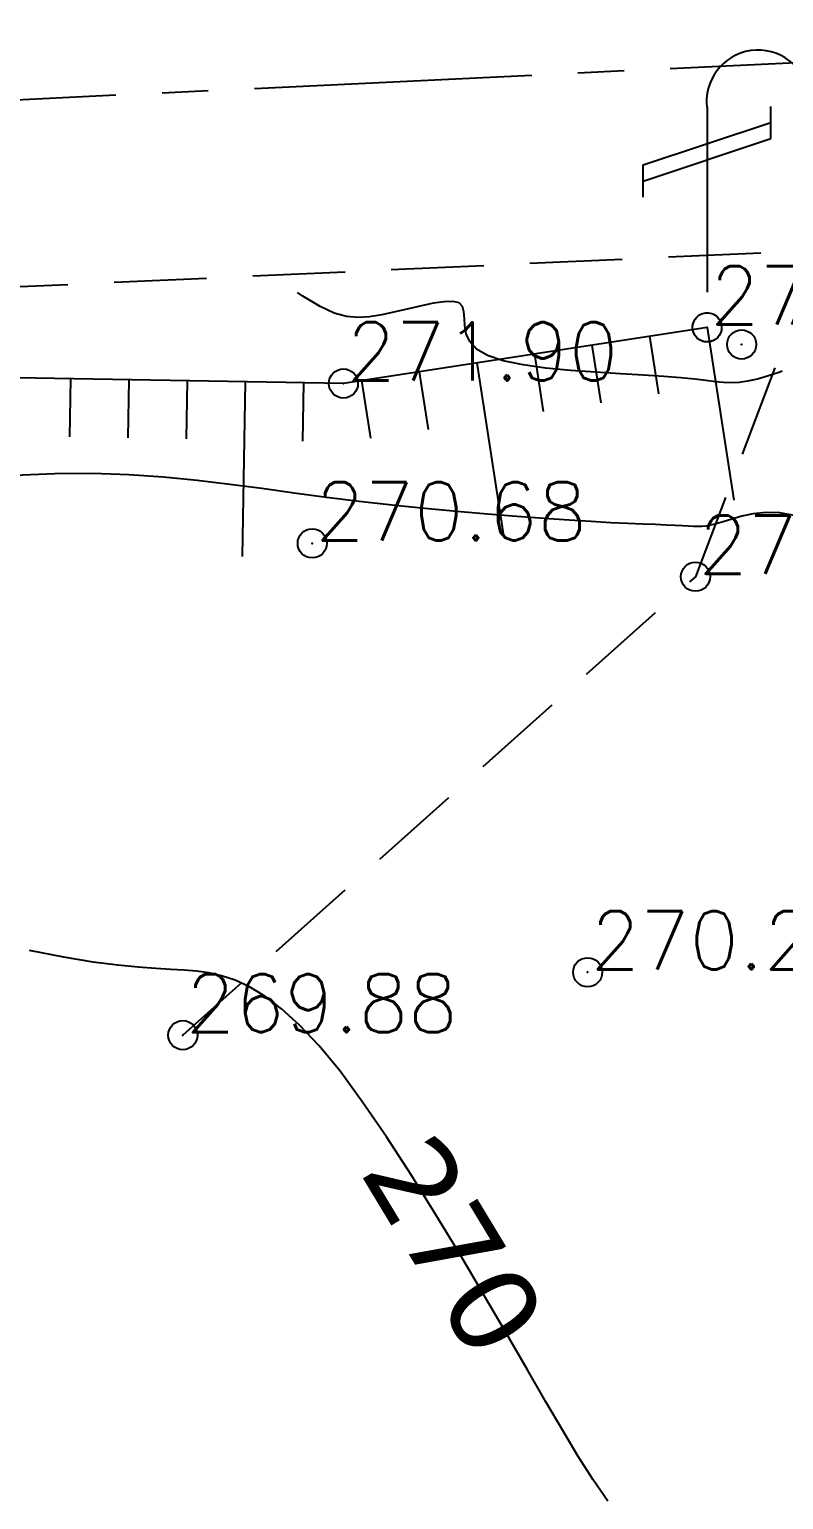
# Model space of a CAD drawing. Header units: millimetres. Extents: x 524954 to 526204, y 9523489 to 9524010.
# Drawn here: x 525112.65 to 525125.6, y 9523696.94 to 9523722.17 of the extents above; entities that cross this region are included whole.
import ezdxf
from ezdxf.enums import TextEntityAlignment as Align

# ---------------------------------------------------------------- set-up
doc = ezdxf.new("R2010")
doc.units = ezdxf.units.MM
doc.header["$PDMODE"] = 32
doc.header["$PDSIZE"] = 0.5
doc.linetypes.add('AXES2', pattern=[28.575, 19.05, -3.175, 3.175, -3.175])
doc.linetypes.add('CACHE2', pattern=[4.7625, 3.175, -1.5875])
for name, color, linetype in [('Axe_Piste', 3, 'AXES2'), ('Borde_Piste', 7, 'CACHE2'), ('CN_01_00', 3, 'Continuous'), ('CN_02_00', 4, 'Continuous'), ('CN_10_00', 1, 'Continuous'), ('Cotation Courbes de niveau', 7, 'Continuous'), ('Haut_Talus', 30, 'Continuous'), ('Réseau_Electrique', 1, 'CACHE2'), ('Talus', 2, 'Continuous'), ('TopoAlt', 3, 'Continuous'), ('TOPOJIS', 7, 'Continuous')]:
    doc.layers.add(name, color=color, linetype=linetype)
doc.styles.add('Simplex 1.0', font='Simplex.shx', dxfattribs={"width": 0.99, "height": 1})
doc.styles.add('Verdana 1.0', font='verdana.ttf', dxfattribs={"width": 0.99, "height": 1})

# ---------------------------------------------------------------- blocks, each defined once
blk = doc.blocks.new('TCPOINT M')
at = {"color": 0}
blk.add_point((0, 0), dxfattribs=at)
at = {"layer": 'TopoAlt', "style": 'Simplex 1.0', "width": 0.99}
blk.add_attdef('ALT', (0.15, 0.15), '', height=1, dxfattribs=at)
blk = doc.blocks.new('l014')
at = {"color": 0}
blk.add_line((0, 3.777478), (0, 0.25), dxfattribs=at)
for points in [[(-1.096503, 2.511196), (-1.096503, 2.78678), (1.096503, 3.515838), (1.096503, 3.791422)], [(2.076053, 3.555828), (2.327604, 3.258737)], [(2.13811, 3.655671), (2.462092, 3.43139)], [(-1.096503, 2.235612), (-1.096503, 2.511196), (1.096503, 3.240254), (1.096503, 3.515838)], [(1.751571, 3.499221), (1.711147, 3.102434)], [(1.881771, 3.470574), (1.952051, 3.086485)], [(1.982361, 3.491933), (2.1506, 3.141531)]]:
    blk.add_lwpolyline(points, dxfattribs=at)
for centre, radius in [((1.875, 3.75), 0.279508), ((0, 0), 0.25)]:
    blk.add_circle(centre, radius, dxfattribs=at)
blk.add_arc((0.875, 3.875), 0.883883, 8.130102, 188.130102, dxfattribs=at)

msp = doc.modelspace()

# ---------------------------------------------------------------- linework, layer by layer
at = {"layer": 'Axe_Piste', "ltscale": 0.25, "flags": 128}
msp.add_lwpolyline([(525066.696, 9523724.397), (525085.951, 9523722.773), (525106.549, 9523720.679), (525125.937, 9523721.609), (525145.104, 9523722.079), (525164.844, 9523721.17), (525176.151, 9523721.612), (525180.37, 9523722.005), (525195.763, 9523727.11), (525207.279, 9523734.847)], dxfattribs=at)
at = {"layer": 'Borde_Piste', "ltscale": 0.5, "flags": 128}
msp.add_lwpolyline([(525066.653, 9523721.088), (525085.107, 9523719.34), (525106.444, 9523717.48), (525126.219, 9523718.382), (525126.219, 9523718.382), (525124.084, 9523712.777), (525115.285, 9523704.909)], dxfattribs=at)
at = {"layer": 'CN_01_00', "elevation": 271, "flags": 128}
msp.add_lwpolyline([(525125.787, 9523713.827), (525125.534, 9523713.873), (525125.296, 9523713.879), (525125.077, 9523713.857), (525124.88, 9523713.816), (525124.706, 9523713.767), (525124.559, 9523713.72), (525124.44, 9523713.684), (525124.343, 9523713.66), (525124.263, 9523713.645), (525124.191, 9523713.637), (525124.122, 9523713.636), (525124.049, 9523713.638), (525123.964, 9523713.644), (525123.862, 9523713.651), (525123.736, 9523713.657), (525123.582, 9523713.663), (525123.397, 9523713.67), (525123.179, 9523713.679), (525122.925, 9523713.69), (525122.631, 9523713.704), (525122.295, 9523713.722), (525121.914, 9523713.745), (525121.486, 9523713.774), (525121.017, 9523713.808), (525120.515, 9523713.848), (525119.986, 9523713.893), (525119.438, 9523713.945), (525118.878, 9523714.002), (525118.313, 9523714.066), (525117.75, 9523714.136), (525117.195, 9523714.211), (525116.644, 9523714.288), (525116.09, 9523714.362), (525115.529, 9523714.43), (525114.954, 9523714.486), (525114.359, 9523714.527), (525113.738, 9523714.548), (525113.086, 9523714.544), (525112.394, 9523714.515)], dxfattribs=at)
at = {"layer": 'CN_02_00', "elevation": 272, "flags": 128}
msp.add_lwpolyline([(525125.572, 9523716.304), (525125.535, 9523716.289), (525125.336, 9523716.222), (525125.149, 9523716.169), (525124.98, 9523716.132), (525124.833, 9523716.111), (525124.699, 9523716.103), (525124.568, 9523716.108), (525124.427, 9523716.121), (525124.265, 9523716.141), (525124.072, 9523716.165), (525123.835, 9523716.19), (525123.544, 9523716.215), (525123.193, 9523716.237), (525122.795, 9523716.259), (525122.369, 9523716.284), (525121.937, 9523716.315), (525121.515, 9523716.357), (525121.125, 9523716.411), (525120.785, 9523716.482), (525120.515, 9523716.572), (525120.328, 9523716.684), (525120.213, 9523716.811), (525120.151, 9523716.946), (525120.125, 9523717.081), (525120.118, 9523717.209), (525120.111, 9523717.322), (525120.088, 9523717.413), (525120.029, 9523717.474), (525119.923, 9523717.5), (525119.773, 9523717.496), (525119.59, 9523717.468), (525119.381, 9523717.425), (525119.158, 9523717.373), (525118.928, 9523717.32), (525118.701, 9523717.272), (525118.487, 9523717.237), (525118.289, 9523717.223), (525118.095, 9523717.24), (525117.885, 9523717.299), (525117.641, 9523717.413), (525117.345, 9523717.592), (525117.256, 9523717.654)], dxfattribs=at)
at = {"layer": 'CN_10_00', "elevation": 270, "flags": 128}
msp.add_lwpolyline([(525122.583, 9523696.916), (525122.33, 9523697.282), (525122.074, 9523697.682), (525121.806, 9523698.124), (525121.518, 9523698.616), (525121.199, 9523699.167), (525120.844, 9523699.781), (525120.458, 9523700.443), (525120.05, 9523701.132), (525119.629, 9523701.829), (525119.204, 9523702.513), (525118.782, 9523703.164), (525118.372, 9523703.763), (525117.984, 9523704.29), (525117.624, 9523704.728), (525117.29, 9523705.083), (525116.982, 9523705.363), (525116.696, 9523705.579), (525116.431, 9523705.739), (525116.183, 9523705.853), (525115.951, 9523705.929), (525115.731, 9523705.978), (525115.521, 9523706.008), (525115.308, 9523706.026), (525115.079, 9523706.039), (525114.822, 9523706.053), (525114.522, 9523706.074), (525114.168, 9523706.109), (525113.746, 9523706.165), (525113.243, 9523706.248), (525112.652, 9523706.361)], dxfattribs=at)
at = {"layer": 'Haut_Talus', "flags": 128}
msp.add_lwpolyline([(525124.284, 9523717.055), (525118.042, 9523716.093), (525106.138, 9523716.3), (525083.483, 9523718.42), (525076.445, 9523718.937)], dxfattribs=at)
at = {"layer": 'Talus'}
for p, q in [((525124.284, 9523717.055), (525124.741, 9523714.09)), ((525122.307, 9523716.75), (525122.46, 9523715.762)), ((525123.296, 9523716.903), (525123.448, 9523715.914)), ((525121.319, 9523716.598), (525121.471, 9523715.61)), ((525119.342, 9523716.294), (525119.495, 9523715.305)), ((525120.331, 9523716.446), (525120.787, 9523713.481)), ((525113.358, 9523716.175), (525113.341, 9523715.175)), ((525114.358, 9523716.157), (525114.341, 9523715.158)), ((525115.358, 9523716.14), (525115.341, 9523715.14)), ((525116.358, 9523716.123), (525116.306, 9523713.123)), ((525117.358, 9523716.105), (525117.34, 9523715.105)), ((525118.354, 9523716.141), (525118.506, 9523715.153))]:
    msp.add_line(p, q, dxfattribs=at)

# ---------------------------------------------------------------- block references
at = {"layer": 'Réseau_Electrique'}
msp.add_blockref('l014', (525124.284, 9523717.055), dxfattribs=at)
at = {"layer": 'TOPOJIS'}
ref = msp.add_blockref('TCPOINT M', (525124.284, 9523717.055, 272.31), dxfattribs=at)
ref.add_attrib('ALT', '272.31', (525124.334, 9523717.105, 272.31), dxfattribs={"layer": 'TopoAlt', "height": 1, "style": 'Simplex 1.0', "width": 0.99})
ref = msp.add_blockref('TCPOINT M', (525118.042, 9523716.093, 271.9), dxfattribs=at)
ref.add_attrib('ALT', '271.90', (525118.092, 9523716.143, 271.9), dxfattribs={"layer": 'TopoAlt', "height": 1, "style": 'Simplex 1.0', "width": 0.99})
msp.add_blockref('TCPOINT M', (525124.877, 9523716.762, 272.34), dxfattribs=at)
ref = msp.add_blockref('TCPOINT M', (525117.507, 9523713.349, 270.68), dxfattribs=at)
ref.add_attrib('ALT', '270.68', (525117.557, 9523713.399, 270.68), dxfattribs={"layer": 'TopoAlt', "height": 1, "style": 'Simplex 1.0', "width": 0.99})
ref = msp.add_blockref('TCPOINT M', (525124.084, 9523712.777, 270.66), dxfattribs=at)
ref.add_attrib('ALT', '270.66', (525124.134, 9523712.827, 270.66), dxfattribs={"layer": 'TopoAlt', "height": 1, "style": 'Simplex 1.0', "width": 0.99})
ref = msp.add_blockref('TCPOINT M', (525122.234, 9523705.989, 270.23), dxfattribs=at)
ref.add_attrib('ALT', '270.23', (525122.284, 9523706.039, 270.23), dxfattribs={"layer": 'TopoAlt', "height": 1, "style": 'Simplex 1.0', "width": 0.99})
ref = msp.add_blockref('TCPOINT M', (525115.285, 9523704.909, 269.88), dxfattribs=at)
ref.add_attrib('ALT', '269.88', (525115.335, 9523704.959, 269.88), dxfattribs={"layer": 'TopoAlt', "height": 1, "style": 'Simplex 1.0', "width": 0.99})

# ---------------------------------------------------------------- texts
at = {"layer": 'Cotation Courbes de niveau', "style": 'Verdana 1.0', "width": 0.99}
msp.add_text('270', height=1.5, rotation=301.1411, dxfattribs=at).set_placement((525119.947, 9523701.303, 270), align=Align.MIDDLE_CENTER)

doc.saveas('drawing.dxf')
